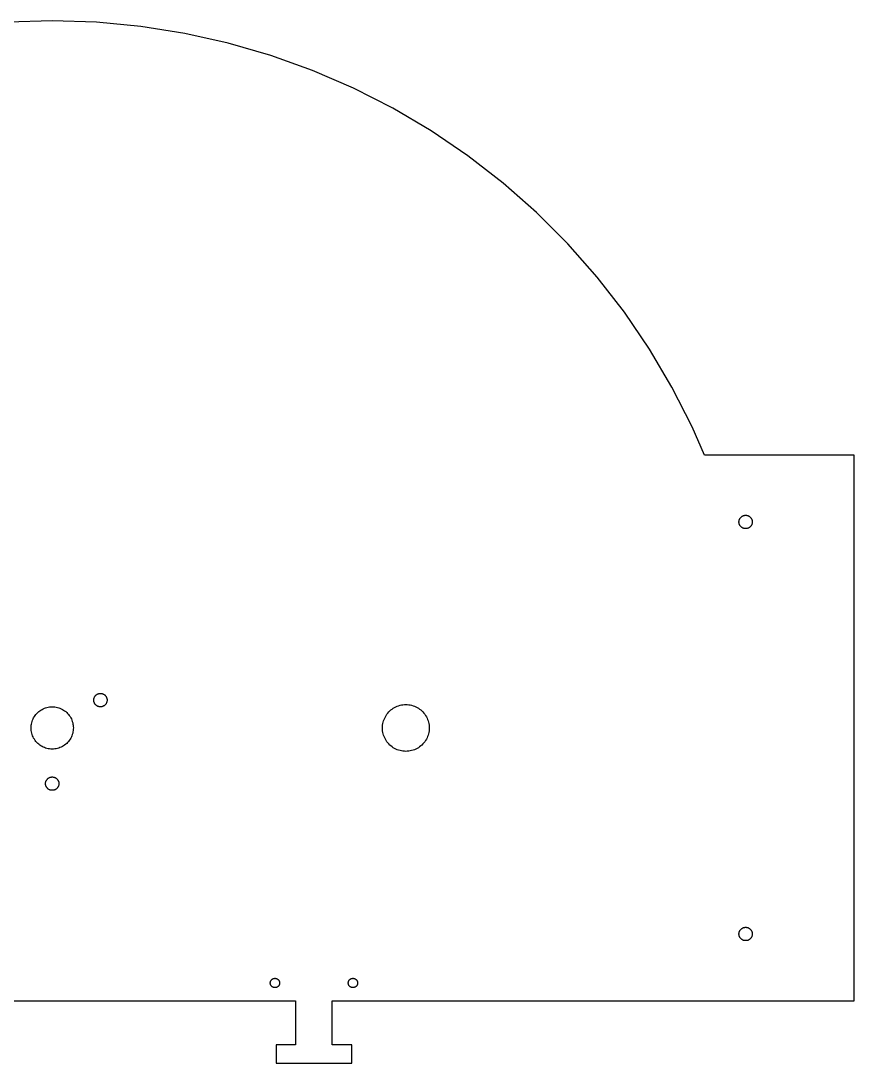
# Model space of a CAD drawing. Header units: metres. Extents: x -360 to 360, y -150 to 318.
# Drawn here: x -14.1 to 360, y -150.5 to 317.5 of the extents above; entities that cross this region are included whole.
import ezdxf

# ---------------------------------------------------------------- set-up
doc = ezdxf.new("R2010")
doc.units = ezdxf.units.M

msp = doc.modelspace()

# ---------------------------------------------------------------- linework, layer by layer
for p, q in [((0, 317.5), (-19.936, 316.873)), ((19.936, 316.873), (0, 317.5)), ((39.7933, 314.996), (19.936, 316.873)), ((59.4936, 311.876), (39.7933, 314.996)), ((78.959, 307.525), (59.4936, 311.876)), ((98.1129, 301.96), (78.959, 307.525)), ((116.88, 295.204), (98.1129, 301.96)), ((135.185, 287.283), (116.88, 295.204)), ((152.957, 278.227), (135.185, 287.283)), ((170.125, 268.074), (152.957, 278.227)), ((186.622, 256.863), (170.125, 268.074)), ((202.382, 244.638), (186.622, 256.863)), ((217.344, 231.448), (202.382, 244.638)), ((231.448, 217.344), (217.344, 231.448)), ((244.638, 202.382), (231.448, 217.344)), ((256.863, 186.622), (244.638, 202.382)), ((268.074, 170.125), (256.863, 186.622)), ((278.227, 152.957), (268.074, 170.125)), ((287.283, 135.185), (278.227, 152.957)), ((292.772, 122.5), (287.283, 135.185)), ((360, 122.5), (292.772, 122.5)), ((360, -122.5), (360, 122.5)), ((308.434, 93.427), (308.498, 93.6044)), ((308.498, 93.6044), (308.573, 93.7773)), ((308.573, 93.7773), (308.659, 93.9453)), ((308.659, 93.9453), (308.755, 94.1075)), ((308.755, 94.1075), (308.861, 94.2634)), ((308.861, 94.2634), (308.976, 94.4123)), ((308.976, 94.4123), (309.101, 94.5536)), ((309.101, 94.5536), (309.234, 94.6869)), ((309.234, 94.6869), (309.375, 94.8115)), ((309.375, 94.8115), (309.524, 94.927)), ((309.524, 94.927), (309.68, 95.033)), ((309.68, 95.033), (309.842, 95.1289)), ((309.842, 95.1289), (310.01, 95.2145)), ((310.01, 95.2145), (310.183, 95.2893)), ((310.183, 95.2893), (310.361, 95.3532)), ((310.361, 95.3532), (310.542, 95.4057)), ((310.542, 95.4057), (310.725, 95.4469)), ((310.725, 95.4469), (310.912, 95.4763)), ((310.912, 95.4763), (311.099, 95.4941)), ((311.099, 95.4941), (311.288, 95.5)), ((311.288, 95.5), (311.476, 95.4941)), ((311.476, 95.4941), (311.664, 95.4763)), ((311.664, 95.4763), (311.85, 95.4469)), ((311.85, 95.4469), (312.034, 95.4057)), ((312.034, 95.4057), (312.215, 95.3532)), ((312.215, 95.3532), (312.392, 95.2893)), ((312.392, 95.2893), (312.565, 95.2145)), ((312.565, 95.2145), (312.733, 95.1289)), ((312.733, 95.1289), (312.895, 95.033)), ((312.895, 95.033), (313.051, 94.927)), ((313.051, 94.927), (313.2, 94.8115)), ((313.2, 94.8115), (313.341, 94.6869)), ((313.341, 94.6869), (313.475, 94.5536)), ((313.475, 94.5536), (313.599, 94.4123)), ((313.599, 94.4123), (313.715, 94.2634)), ((313.715, 94.2634), (313.821, 94.1075)), ((313.821, 94.1075), (313.917, 93.9453)), ((313.917, 93.9453), (314.002, 93.7773)), ((314.002, 93.7773), (314.077, 93.6044)), ((314.077, 93.6044), (314.141, 93.427)), ((308.288, 92.5), (308.294, 92.6884)), ((308.294, 92.3116), (308.288, 92.5)), ((308.294, 92.6884), (308.311, 92.876)), ((308.311, 92.124), (308.294, 92.3116)), ((308.311, 92.876), (308.341, 93.0621)), ((308.341, 91.9379), (308.311, 92.124)), ((308.341, 93.0621), (308.382, 93.2461)), ((308.382, 91.7539), (308.341, 91.9379)), ((308.382, 93.2461), (308.434, 93.427)), ((308.434, 91.573), (308.382, 91.7539)), ((308.498, 91.3956), (308.434, 91.573)), ((308.573, 91.2227), (308.498, 91.3956)), ((308.659, 91.0547), (308.573, 91.2227)), ((308.755, 90.8925), (308.659, 91.0547)), ((308.861, 90.7366), (308.755, 90.8925)), ((308.976, 90.5877), (308.861, 90.7366)), ((309.101, 90.4464), (308.976, 90.5877)), ((309.234, 90.3131), (309.101, 90.4464)), ((309.375, 90.1885), (309.234, 90.3131)), ((309.524, 90.073), (309.375, 90.1885)), ((309.68, 89.967), (309.524, 90.073)), ((309.842, 89.8711), (309.68, 89.967)), ((310.01, 89.7855), (309.842, 89.8711)), ((310.183, 89.7107), (310.01, 89.7855)), ((310.361, 89.6468), (310.183, 89.7107)), ((310.542, 89.5943), (310.361, 89.6468)), ((310.725, 89.5531), (310.542, 89.5943)), ((310.912, 89.5237), (310.725, 89.5531)), ((311.099, 89.5059), (310.912, 89.5237)), ((311.288, 89.5), (311.099, 89.5059)), ((311.476, 89.5059), (311.288, 89.5)), ((311.664, 89.5237), (311.476, 89.5059)), ((311.85, 89.5531), (311.664, 89.5237)), ((312.034, 89.5943), (311.85, 89.5531)), ((312.215, 89.6468), (312.034, 89.5943)), ((312.392, 89.7107), (312.215, 89.6468)), ((312.565, 89.7855), (312.392, 89.7107)), ((312.733, 89.8711), (312.565, 89.7855)), ((312.895, 89.967), (312.733, 89.8711)), ((313.051, 90.073), (312.895, 89.967)), ((313.2, 90.1885), (313.051, 90.073)), ((313.341, 90.3131), (313.2, 90.1885)), ((313.475, 90.4464), (313.341, 90.3131)), ((313.599, 90.5877), (313.475, 90.4464)), ((313.715, 90.7366), (313.599, 90.5877)), ((313.821, 90.8925), (313.715, 90.7366)), ((313.917, 91.0547), (313.821, 90.8925)), ((314.002, 91.2227), (313.917, 91.0547)), ((314.077, 91.3956), (314.002, 91.2227)), ((314.141, 91.573), (314.077, 91.3956)), ((314.141, 93.427), (314.193, 93.2461)), ((314.193, 91.7539), (314.141, 91.573)), ((314.193, 93.2461), (314.234, 93.0621)), ((314.234, 91.9379), (314.193, 91.7539)), ((314.234, 93.0621), (314.264, 92.876)), ((314.264, 92.124), (314.234, 91.9379)), ((314.264, 92.876), (314.282, 92.6884)), ((314.282, 92.3116), (314.264, 92.124)), ((314.282, 92.6884), (314.288, 92.5)), ((314.288, 92.5), (314.282, 92.3116)), ((19.0217, 13.9453), (19.1176, 14.1075)), ((19.1176, 14.1075), (19.2236, 14.2634)), ((19.2236, 14.2634), (19.3391, 14.4123)), ((19.3391, 14.4123), (19.4637, 14.5536)), ((19.4637, 14.5536), (19.597, 14.6869)), ((19.597, 14.6869), (19.7384, 14.8115)), ((19.7384, 14.8115), (19.8873, 14.927)), ((19.8873, 14.927), (20.0432, 15.033)), ((20.0432, 15.033), (20.2054, 15.1289)), ((20.2054, 15.1289), (20.3733, 15.2145)), ((20.3733, 15.2145), (20.5462, 15.2893)), ((20.5462, 15.2893), (20.7236, 15.3532)), ((20.7236, 15.3532), (20.9046, 15.4057)), ((20.9046, 15.4057), (21.0885, 15.4469)), ((21.0885, 15.4469), (21.2746, 15.4763)), ((21.2746, 15.4763), (21.4622, 15.4941)), ((21.4622, 15.4941), (21.6506, 15.5)), ((21.6506, 15.5), (21.839, 15.4941)), ((21.839, 15.4941), (22.0266, 15.4763)), ((22.0266, 15.4763), (22.2128, 15.4469)), ((22.2128, 15.4469), (22.3967, 15.4057)), ((22.3967, 15.4057), (22.5777, 15.3532)), ((22.5777, 15.3532), (22.755, 15.2893)), ((22.755, 15.2893), (22.928, 15.2145)), ((22.928, 15.2145), (23.0959, 15.1289)), ((23.0959, 15.1289), (23.2581, 15.033)), ((23.2581, 15.033), (23.414, 14.927)), ((23.414, 14.927), (23.5629, 14.8115)), ((23.5629, 14.8115), (23.7043, 14.6869)), ((23.7043, 14.6869), (23.8375, 14.5536)), ((23.8375, 14.5536), (23.9622, 14.4123)), ((23.9622, 14.4123), (24.0777, 14.2634)), ((24.0777, 14.2634), (24.1836, 14.1075)), ((24.1836, 14.1075), (24.2795, 13.9453)), ((-1.78012, 9.33173), (-1.19066, 9.42508)), ((-1.19066, 9.42508), (-0.5965, 9.48125)), ((-0.5965, 9.48125), (0, 9.5)), ((0, 9.5), (0.5965, 9.48125)), ((0.5965, 9.48125), (1.19066, 9.42508)), ((1.19066, 9.42508), (1.78012, 9.33173)), ((18.6506, 12.5), (18.6566, 12.6884)), ((18.6566, 12.3116), (18.6506, 12.5)), ((18.6566, 12.6884), (18.6743, 12.876)), ((18.6743, 12.124), (18.6566, 12.3116)), ((18.6743, 12.876), (18.7038, 13.0621)), ((18.7038, 11.9379), (18.6743, 12.124)), ((18.7038, 13.0621), (18.7449, 13.2461)), ((18.7449, 11.7539), (18.7038, 11.9379)), ((18.7449, 13.2461), (18.7975, 13.427)), ((18.7975, 11.5729), (18.7449, 11.7539)), ((18.7975, 13.427), (18.8613, 13.6044)), ((18.8613, 11.3956), (18.7975, 11.5729)), ((18.8613, 13.6044), (18.9361, 13.7773)), ((18.9361, 11.2227), (18.8613, 11.3956)), ((18.9361, 13.7773), (19.0217, 13.9453)), ((19.0217, 11.0547), (18.9361, 11.2227)), ((19.1176, 10.8925), (19.0217, 11.0547)), ((19.2236, 10.7366), (19.1176, 10.8925)), ((19.3391, 10.5877), (19.2236, 10.7366)), ((19.4637, 10.4464), (19.3391, 10.5877)), ((19.597, 10.3131), (19.4637, 10.4464)), ((19.7384, 10.1884), (19.597, 10.3131)), ((19.8873, 10.0729), (19.7384, 10.1884)), ((20.0432, 9.96701), (19.8873, 10.0729)), ((20.2054, 9.87108), (20.0432, 9.96701)), ((20.3733, 9.78551), (20.2054, 9.87108)), ((20.5462, 9.71066), (20.3733, 9.78551)), ((20.7236, 9.64682), (20.5462, 9.71066)), ((20.9046, 9.59424), (20.7236, 9.64682)), ((21.0885, 9.55313), (20.9046, 9.59424)), ((21.2746, 9.52365), (21.0885, 9.55313)), ((21.4622, 9.50591), (21.2746, 9.52365)), ((21.6506, 9.5), (21.4622, 9.50591)), ((21.839, 9.50591), (21.6506, 9.5)), ((22.0266, 9.52365), (21.839, 9.50591)), ((22.2128, 9.55313), (22.0266, 9.52365)), ((22.3967, 9.59424), (22.2128, 9.55313)), ((22.5777, 9.64682), (22.3967, 9.59424)), ((22.755, 9.71066), (22.5777, 9.64682)), ((22.928, 9.78551), (22.755, 9.71066)), ((23.0959, 9.87108), (22.928, 9.78551)), ((23.2581, 9.96701), (23.0959, 9.87108)), ((23.414, 10.0729), (23.2581, 9.96701)), ((23.5629, 10.1884), (23.414, 10.0729)), ((23.7043, 10.3131), (23.5629, 10.1884)), ((23.8375, 10.4464), (23.7043, 10.3131)), ((23.9622, 10.5877), (23.8375, 10.4464)), ((24.0777, 10.7366), (23.9622, 10.5877)), ((24.1836, 10.8925), (24.0777, 10.7366)), ((24.2795, 11.0547), (24.1836, 10.8925)), ((24.2795, 13.9453), (24.3651, 13.7773)), ((24.3651, 11.2227), (24.2795, 11.0547)), ((24.3651, 13.7773), (24.44, 13.6044)), ((24.44, 11.3956), (24.3651, 11.2227)), ((24.44, 13.6044), (24.5038, 13.427)), ((24.5038, 11.5729), (24.44, 11.3956)), ((24.5038, 13.427), (24.5564, 13.2461)), ((24.5564, 11.7539), (24.5038, 11.5729)), ((24.5564, 13.2461), (24.5975, 13.0621)), ((24.5975, 11.9379), (24.5564, 11.7539)), ((24.5975, 13.0621), (24.627, 12.876)), ((24.627, 12.124), (24.5975, 11.9379)), ((24.627, 12.876), (24.6447, 12.6884)), ((24.6447, 12.3116), (24.627, 12.124)), ((24.6447, 12.6884), (24.6506, 12.5)), ((24.6506, 12.5), (24.6447, 12.3116)), ((153.692, 9.20122), (154.279, 9.50067)), ((154.279, 9.50067), (154.885, 9.76265)), ((154.885, 9.76265), (155.505, 9.98608)), ((155.505, 9.98608), (156.139, 10.1701)), ((156.139, 10.1701), (156.783, 10.314)), ((156.783, 10.314), (157.434, 10.4172)), ((157.434, 10.4172), (158.091, 10.4793)), ((158.091, 10.4793), (158.75, 10.5)), ((158.75, 10.5), (159.409, 10.4793)), ((159.409, 10.4793), (160.066, 10.4172)), ((160.066, 10.4172), (160.717, 10.314)), ((160.717, 10.314), (161.361, 10.1701)), ((161.361, 10.1701), (161.995, 9.98608)), ((161.995, 9.98608), (162.615, 9.76265)), ((162.615, 9.76265), (163.221, 9.50067)), ((163.221, 9.50067), (163.808, 9.20122)), ((-8.32491, 4.57664), (-8.0211, 5.09035)), ((-8.0211, 5.09035), (-7.68565, 5.58395)), ((-7.68565, 5.58395), (-7.31987, 6.05553)), ((-7.31987, 6.05553), (-6.9252, 6.50319)), ((-6.9252, 6.50319), (-6.50319, 6.9252)), ((-6.50319, 6.9252), (-6.05553, 7.31987)), ((-6.05553, 7.31987), (-5.58395, 7.68565)), ((-5.58395, 7.68565), (-5.09035, 8.0211)), ((-5.09035, 8.0211), (-4.57664, 8.32491)), ((-4.57664, 8.32491), (-4.04489, 8.59586)), ((-4.04489, 8.59586), (-3.49718, 8.83287)), ((-3.49718, 8.83287), (-2.93565, 9.03503)), ((-2.93565, 9.03503), (-2.36255, 9.20154)), ((-2.36255, 9.20154), (-1.78012, 9.33173)), ((1.78012, 9.33173), (2.36255, 9.20154)), ((2.36255, 9.20154), (2.93565, 9.03503)), ((2.93565, 9.03503), (3.49718, 8.83287)), ((3.49718, 8.83287), (4.04489, 8.59586)), ((4.04489, 8.59586), (4.57664, 8.32491)), ((4.57664, 8.32491), (5.09035, 8.0211)), ((5.09035, 8.0211), (5.58395, 7.68565)), ((5.58395, 7.68565), (6.05553, 7.31987)), ((6.05553, 7.31987), (6.50319, 6.9252)), ((6.50319, 6.9252), (6.9252, 6.50319)), ((6.9252, 6.50319), (7.31987, 6.05553)), ((7.31987, 6.05553), (7.68565, 5.58395)), ((7.68565, 5.58395), (8.0211, 5.09035)), ((8.0211, 5.09035), (8.32491, 4.57664)), ((149.249, 4.47067), (149.549, 5.05841)), ((149.549, 5.05841), (149.885, 5.62617)), ((149.885, 5.62617), (150.255, 6.17174)), ((150.255, 6.17174), (150.66, 6.69295)), ((150.66, 6.69295), (151.096, 7.18774)), ((151.096, 7.18774), (151.562, 7.65416)), ((151.562, 7.65416), (152.057, 8.09038)), ((152.057, 8.09038), (152.578, 8.49467)), ((152.578, 8.49467), (153.124, 8.86543)), ((153.124, 8.86543), (153.692, 9.20122)), ((163.808, 9.20122), (164.376, 8.86543)), ((164.376, 8.86543), (164.922, 8.49467)), ((164.922, 8.49467), (165.443, 8.09038)), ((165.443, 8.09038), (165.938, 7.65416)), ((165.938, 7.65416), (166.404, 7.18774)), ((166.404, 7.18774), (166.84, 6.69295)), ((166.84, 6.69295), (167.245, 6.17174)), ((167.245, 6.17174), (167.615, 5.62617)), ((167.615, 5.62617), (167.951, 5.05841)), ((167.951, 5.05841), (168.251, 4.47067)), ((-9.5, 0), (-9.48125, 0.5965)), ((-9.48125, -0.5965), (-9.5, 0)), ((-9.48125, 0.5965), (-9.42508, 1.19066)), ((-9.42508, 1.19066), (-9.33173, 1.78012)), ((-9.33173, 1.78012), (-9.20154, 2.36255)), ((-9.20154, 2.36255), (-9.03503, 2.93565)), ((-9.03503, 2.93565), (-8.83287, 3.49718)), ((-8.83287, 3.49718), (-8.59586, 4.04489)), ((-8.59586, 4.04489), (-8.32491, 4.57664)), ((8.32491, 4.57664), (8.59586, 4.04489)), ((8.59586, 4.04489), (8.83287, 3.49718)), ((8.83287, 3.49718), (9.03503, 2.93565)), ((9.03503, 2.93565), (9.20154, 2.36255)), ((9.20154, 2.36255), (9.33173, 1.78012)), ((9.33173, 1.78012), (9.42508, 1.19066)), ((9.42508, 1.19066), (9.48125, 0.5965)), ((9.48125, 0.5965), (9.5, 0)), ((9.5, 0), (9.48125, -0.5965)), ((148.25, 0), (148.271, 0.65929)), ((148.271, -0.65929), (148.25, 0)), ((148.271, 0.65929), (148.333, 1.31599)), ((148.333, 1.31599), (148.436, 1.9675)), ((148.436, 1.9675), (148.58, 2.61124)), ((148.58, 2.61124), (148.764, 3.24467)), ((148.764, 3.24467), (148.987, 3.8653)), ((148.987, 3.8653), (149.249, 4.47067)), ((168.251, 4.47067), (168.513, 3.8653)), ((168.513, 3.8653), (168.736, 3.24467)), ((168.736, 3.24467), (168.92, 2.61124)), ((168.92, 2.61124), (169.064, 1.9675)), ((169.064, 1.9675), (169.167, 1.31599)), ((169.167, 1.31599), (169.229, 0.65929)), ((169.229, 0.65929), (169.25, 0)), ((169.25, 0), (169.229, -0.65929)), ((-9.42508, -1.19066), (-9.48125, -0.5965)), ((-9.33173, -1.78012), (-9.42508, -1.19066)), ((-9.20154, -2.36255), (-9.33173, -1.78012)), ((-9.03503, -2.93565), (-9.20154, -2.36255)), ((-8.83287, -3.49718), (-9.03503, -2.93565)), ((-8.59586, -4.04489), (-8.83287, -3.49718)), ((-8.32491, -4.57664), (-8.59586, -4.04489)), ((-8.0211, -5.09035), (-8.32491, -4.57664)), ((8.32491, -4.57664), (8.0211, -5.09035)), ((8.59586, -4.04489), (8.32491, -4.57664)), ((8.83287, -3.49718), (8.59586, -4.04489)), ((9.03503, -2.93565), (8.83287, -3.49718)), ((9.20154, -2.36255), (9.03503, -2.93565)), ((9.33173, -1.78012), (9.20154, -2.36255)), ((9.42508, -1.19066), (9.33173, -1.78012)), ((9.48125, -0.5965), (9.42508, -1.19066)), ((148.333, -1.31599), (148.271, -0.65929)), ((148.436, -1.9675), (148.333, -1.31599)), ((148.58, -2.61124), (148.436, -1.9675)), ((148.764, -3.24467), (148.58, -2.61124)), ((148.987, -3.8653), (148.764, -3.24467)), ((149.249, -4.47067), (148.987, -3.8653)), ((149.549, -5.05841), (149.249, -4.47067)), ((168.251, -4.47067), (167.951, -5.05841)), ((168.513, -3.8653), (168.251, -4.47067)), ((168.736, -3.24467), (168.513, -3.8653)), ((168.92, -2.61124), (168.736, -3.24467)), ((169.064, -1.9675), (168.92, -2.61124)), ((169.167, -1.31599), (169.064, -1.9675)), ((169.229, -0.65929), (169.167, -1.31599)), ((-7.68565, -5.58395), (-8.0211, -5.09035)), ((-7.31987, -6.05553), (-7.68565, -5.58395)), ((-6.9252, -6.50319), (-7.31987, -6.05553)), ((-6.50319, -6.9252), (-6.9252, -6.50319)), ((-6.05553, -7.31987), (-6.50319, -6.9252)), ((-5.58395, -7.68565), (-6.05553, -7.31987)), ((-5.09035, -8.0211), (-5.58395, -7.68565)), ((-4.57664, -8.32491), (-5.09035, -8.0211)), ((-4.04489, -8.59586), (-4.57664, -8.32491)), ((-3.49718, -8.83287), (-4.04489, -8.59586)), ((-2.93565, -9.03503), (-3.49718, -8.83287)), ((-2.36255, -9.20154), (-2.93565, -9.03503)), ((-1.78012, -9.33173), (-2.36255, -9.20154)), ((-1.19066, -9.42508), (-1.78012, -9.33173)), ((1.78012, -9.33173), (1.19066, -9.42508)), ((2.36255, -9.20154), (1.78012, -9.33173)), ((2.93565, -9.03503), (2.36255, -9.20154)), ((3.49718, -8.83287), (2.93565, -9.03503)), ((4.04489, -8.59586), (3.49718, -8.83287)), ((4.57664, -8.32491), (4.04489, -8.59586)), ((5.09035, -8.0211), (4.57664, -8.32491)), ((5.58395, -7.68565), (5.09035, -8.0211)), ((6.05553, -7.31987), (5.58395, -7.68565)), ((6.50319, -6.9252), (6.05553, -7.31987)), ((6.9252, -6.50319), (6.50319, -6.9252)), ((7.31987, -6.05553), (6.9252, -6.50319)), ((7.68565, -5.58395), (7.31987, -6.05553)), ((8.0211, -5.09035), (7.68565, -5.58395)), ((149.885, -5.62617), (149.549, -5.05841)), ((150.255, -6.17174), (149.885, -5.62617)), ((150.66, -6.69295), (150.255, -6.17174)), ((151.096, -7.18774), (150.66, -6.69295)), ((151.562, -7.65416), (151.096, -7.18774)), ((152.057, -8.09038), (151.562, -7.65416)), ((152.578, -8.49467), (152.057, -8.09038)), ((153.124, -8.86543), (152.578, -8.49467)), ((153.692, -9.20122), (153.124, -8.86543)), ((154.279, -9.50067), (153.692, -9.20122)), ((163.808, -9.20122), (163.221, -9.50067)), ((164.376, -8.86543), (163.808, -9.20122)), ((164.922, -8.49467), (164.376, -8.86543)), ((165.443, -8.09038), (164.922, -8.49467)), ((165.938, -7.65416), (165.443, -8.09038)), ((166.404, -7.18774), (165.938, -7.65416)), ((166.84, -6.69295), (166.404, -7.18774)), ((167.245, -6.17174), (166.84, -6.69295)), ((167.615, -5.62617), (167.245, -6.17174)), ((167.951, -5.05841), (167.615, -5.62617)), ((-0.5965, -9.48125), (-1.19066, -9.42508)), ((0, -9.5), (-0.5965, -9.48125)), ((0.5965, -9.48125), (0, -9.5)), ((1.19066, -9.42508), (0.5965, -9.48125)), ((154.885, -9.76265), (154.279, -9.50067)), ((155.505, -9.98608), (154.885, -9.76265)), ((156.139, -10.1701), (155.505, -9.98608)), ((156.783, -10.314), (156.139, -10.1701)), ((157.434, -10.4172), (156.783, -10.314)), ((158.091, -10.4793), (157.434, -10.4172)), ((158.75, -10.5), (158.091, -10.4793)), ((159.409, -10.4793), (158.75, -10.5)), ((160.066, -10.4172), (159.409, -10.4793)), ((160.717, -10.314), (160.066, -10.4172)), ((161.361, -10.1701), (160.717, -10.314)), ((161.995, -9.98608), (161.361, -10.1701)), ((162.615, -9.76265), (161.995, -9.98608)), ((163.221, -9.50067), (162.615, -9.76265)), ((-2.62891, -23.5547), (-2.53297, -23.3925)), ((-2.53297, -23.3925), (-2.42705, -23.2366)), ((-2.42705, -23.2366), (-2.31154, -23.0877)), ((-2.31154, -23.0877), (-2.1869, -22.9464)), ((-2.1869, -22.9464), (-2.05363, -22.8131)), ((-2.05363, -22.8131), (-1.91226, -22.6884)), ((-1.91226, -22.6884), (-1.76335, -22.5729)), ((-1.76335, -22.5729), (-1.60747, -22.467)), ((-1.60747, -22.467), (-1.44525, -22.3711)), ((-1.44525, -22.3711), (-1.27733, -22.2855)), ((-1.27733, -22.2855), (-1.10437, -22.2107)), ((-1.10437, -22.2107), (-0.92705, -22.1468)), ((-0.92705, -22.1468), (-0.74606, -22.0942)), ((-0.74606, -22.0942), (-0.56213, -22.0531)), ((-0.56213, -22.0531), (-0.37599, -22.0237)), ((-0.37599, -22.0237), (-0.18837, -22.0059)), ((-0.18837, -22.0059), (0, -22)), ((0, -22), (0.18837, -22.0059)), ((0.18837, -22.0059), (0.37599, -22.0237)), ((0.37599, -22.0237), (0.56213, -22.0531)), ((0.56213, -22.0531), (0.74606, -22.0942)), ((0.74606, -22.0942), (0.92705, -22.1468)), ((0.92705, -22.1468), (1.10437, -22.2107)), ((1.10437, -22.2107), (1.27733, -22.2855)), ((1.27733, -22.2855), (1.44525, -22.3711)), ((1.44525, -22.3711), (1.60747, -22.467)), ((1.60747, -22.467), (1.76335, -22.5729)), ((1.76335, -22.5729), (1.91226, -22.6884)), ((1.91226, -22.6884), (2.05363, -22.8131)), ((2.05363, -22.8131), (2.1869, -22.9464)), ((2.1869, -22.9464), (2.31154, -23.0877)), ((2.31154, -23.0877), (2.42705, -23.2366)), ((2.42705, -23.2366), (2.53297, -23.3925)), ((2.53297, -23.3925), (2.62891, -23.5547)), ((-3, -25), (-2.99408, -24.8116)), ((-2.99408, -25.1884), (-3, -25)), ((-2.99408, -24.8116), (-2.97633, -24.624)), ((-2.97633, -25.376), (-2.99408, -25.1884)), ((-2.97633, -24.624), (-2.94685, -24.4379)), ((-2.94685, -25.5621), (-2.97633, -25.376)), ((-2.94685, -24.4379), (-2.90575, -24.2539)), ((-2.90575, -25.7461), (-2.94685, -25.5621)), ((-2.90575, -24.2539), (-2.85316, -24.0729)), ((-2.85316, -25.927), (-2.90575, -25.7461)), ((-2.85316, -24.0729), (-2.78932, -23.8956)), ((-2.78932, -26.1044), (-2.85316, -25.927)), ((-2.78932, -23.8956), (-2.71448, -23.7227)), ((-2.71448, -26.2773), (-2.78932, -26.1044)), ((-2.71448, -23.7227), (-2.62891, -23.5547)), ((-2.62891, -26.4453), (-2.71448, -26.2773)), ((-2.53297, -26.6075), (-2.62891, -26.4453)), ((-2.42705, -26.7634), (-2.53297, -26.6075)), ((-2.31154, -26.9123), (-2.42705, -26.7634)), ((-2.1869, -27.0536), (-2.31154, -26.9123)), ((-2.05363, -27.1869), (-2.1869, -27.0536)), ((-1.91226, -27.3115), (-2.05363, -27.1869)), ((-1.76335, -27.427), (-1.91226, -27.3115)), ((-1.60747, -27.533), (-1.76335, -27.427)), ((-1.44525, -27.6289), (-1.60747, -27.533)), ((-1.27733, -27.7145), (-1.44525, -27.6289)), ((-1.10437, -27.7893), (-1.27733, -27.7145)), ((-0.92705, -27.8532), (-1.10437, -27.7893)), ((-0.74606, -27.9057), (-0.92705, -27.8532)), ((-0.56213, -27.9469), (-0.74606, -27.9057)), ((-0.37599, -27.9763), (-0.56213, -27.9469)), ((-0.18837, -27.9941), (-0.37599, -27.9763)), ((0, -28), (-0.18837, -27.9941)), ((0.18837, -27.9941), (0, -28)), ((0.37599, -27.9763), (0.18837, -27.9941)), ((0.56213, -27.9469), (0.37599, -27.9763)), ((0.74606, -27.9057), (0.56213, -27.9469)), ((0.92705, -27.8532), (0.74606, -27.9057)), ((1.10437, -27.7893), (0.92705, -27.8532)), ((1.27733, -27.7145), (1.10437, -27.7893)), ((1.44525, -27.6289), (1.27733, -27.7145)), ((1.60747, -27.533), (1.44525, -27.6289)), ((1.76335, -27.427), (1.60747, -27.533)), ((1.91226, -27.3115), (1.76335, -27.427)), ((2.05363, -27.1869), (1.91226, -27.3115)), ((2.1869, -27.0536), (2.05363, -27.1869)), ((2.31154, -26.9123), (2.1869, -27.0536)), ((2.42705, -26.7634), (2.31154, -26.9123)), ((2.53297, -26.6075), (2.42705, -26.7634)), ((2.62891, -26.4453), (2.53297, -26.6075)), ((2.62891, -23.5547), (2.71448, -23.7227)), ((2.71448, -26.2773), (2.62891, -26.4453)), ((2.71448, -23.7227), (2.78932, -23.8956)), ((2.78932, -26.1044), (2.71448, -26.2773)), ((2.78932, -23.8956), (2.85316, -24.0729)), ((2.85316, -25.927), (2.78932, -26.1044)), ((2.85316, -24.0729), (2.90575, -24.2539)), ((2.90575, -25.7461), (2.85316, -25.927)), ((2.90575, -24.2539), (2.94685, -24.4379)), ((2.94685, -25.5621), (2.90575, -25.7461)), ((2.94685, -24.4379), (2.97633, -24.624)), ((2.97633, -25.376), (2.94685, -25.5621)), ((2.97633, -24.624), (2.99408, -24.8116)), ((2.99408, -25.1884), (2.97633, -25.376)), ((2.99408, -24.8116), (3, -25)), ((3, -25), (2.99408, -25.1884)), ((308.288, -92.5), (308.294, -92.3116)), ((308.294, -92.6884), (308.288, -92.5)), ((308.294, -92.3116), (308.311, -92.124)), ((308.311, -92.876), (308.294, -92.6884)), ((308.311, -92.124), (308.341, -91.9379)), ((308.341, -93.0621), (308.311, -92.876)), ((308.341, -91.9379), (308.382, -91.7539)), ((308.382, -93.2461), (308.341, -93.0621)), ((308.382, -91.7539), (308.434, -91.573)), ((308.434, -93.427), (308.382, -93.2461)), ((308.434, -91.573), (308.498, -91.3956)), ((308.498, -93.6044), (308.434, -93.427)), ((308.498, -91.3956), (308.573, -91.2227)), ((308.573, -91.2227), (308.659, -91.0547)), ((308.659, -91.0547), (308.755, -90.8925)), ((308.755, -90.8925), (308.861, -90.7366)), ((308.861, -90.7366), (308.976, -90.5877)), ((308.976, -90.5877), (309.101, -90.4464)), ((309.101, -90.4464), (309.234, -90.3131)), ((309.234, -90.3131), (309.375, -90.1885)), ((309.375, -90.1885), (309.524, -90.073)), ((309.524, -90.073), (309.68, -89.967)), ((309.68, -89.967), (309.842, -89.8711)), ((309.842, -89.8711), (310.01, -89.7855)), ((310.01, -89.7855), (310.183, -89.7107)), ((310.183, -89.7107), (310.361, -89.6468)), ((310.361, -89.6468), (310.542, -89.5943)), ((310.542, -89.5943), (310.725, -89.5531)), ((310.725, -89.5531), (310.912, -89.5237)), ((310.912, -89.5237), (311.099, -89.5059)), ((311.099, -89.5059), (311.288, -89.5)), ((311.288, -89.5), (311.476, -89.5059)), ((311.476, -89.5059), (311.664, -89.5237)), ((311.664, -89.5237), (311.85, -89.5531)), ((311.85, -89.5531), (312.034, -89.5943)), ((312.034, -89.5943), (312.215, -89.6468)), ((312.215, -89.6468), (312.392, -89.7107)), ((312.392, -89.7107), (312.565, -89.7855)), ((312.565, -89.7855), (312.733, -89.8711)), ((312.733, -89.8711), (312.895, -89.967)), ((312.895, -89.967), (313.051, -90.073)), ((313.051, -90.073), (313.2, -90.1885)), ((313.2, -90.1885), (313.341, -90.3131)), ((313.341, -90.3131), (313.475, -90.4464)), ((313.475, -90.4464), (313.599, -90.5877)), ((313.599, -90.5877), (313.715, -90.7366)), ((313.715, -90.7366), (313.821, -90.8925)), ((313.821, -90.8925), (313.917, -91.0547)), ((313.917, -91.0547), (314.002, -91.2227)), ((314.002, -91.2227), (314.077, -91.3956)), ((314.077, -91.3956), (314.141, -91.573)), ((314.141, -93.427), (314.077, -93.6044)), ((314.141, -91.573), (314.193, -91.7539)), ((314.193, -93.2461), (314.141, -93.427)), ((314.193, -91.7539), (314.234, -91.9379)), ((314.234, -93.0621), (314.193, -93.2461)), ((314.234, -91.9379), (314.264, -92.124)), ((314.264, -92.876), (314.234, -93.0621)), ((314.264, -92.124), (314.282, -92.3116)), ((314.282, -92.6884), (314.264, -92.876)), ((314.282, -92.3116), (314.288, -92.5)), ((314.288, -92.5), (314.282, -92.6884)), ((308.573, -93.7773), (308.498, -93.6044)), ((308.659, -93.9453), (308.573, -93.7773)), ((308.755, -94.1075), (308.659, -93.9453)), ((308.861, -94.2634), (308.755, -94.1075)), ((308.976, -94.4123), (308.861, -94.2634)), ((309.101, -94.5536), (308.976, -94.4123)), ((309.234, -94.6869), (309.101, -94.5536)), ((309.375, -94.8115), (309.234, -94.6869)), ((309.524, -94.927), (309.375, -94.8115)), ((309.68, -95.033), (309.524, -94.927)), ((309.842, -95.1289), (309.68, -95.033)), ((310.01, -95.2145), (309.842, -95.1289)), ((310.183, -95.2893), (310.01, -95.2145)), ((310.361, -95.3532), (310.183, -95.2893)), ((310.542, -95.4057), (310.361, -95.3532)), ((310.725, -95.4469), (310.542, -95.4057)), ((310.912, -95.4763), (310.725, -95.4469)), ((311.099, -95.4941), (310.912, -95.4763)), ((311.288, -95.5), (311.099, -95.4941)), ((311.476, -95.4941), (311.288, -95.5)), ((311.664, -95.4763), (311.476, -95.4941)), ((311.85, -95.4469), (311.664, -95.4763)), ((312.034, -95.4057), (311.85, -95.4469)), ((312.215, -95.3532), (312.034, -95.4057)), ((312.392, -95.2893), (312.215, -95.3532)), ((312.565, -95.2145), (312.392, -95.2893)), ((312.733, -95.1289), (312.565, -95.2145)), ((312.895, -95.033), (312.733, -95.1289)), ((313.051, -94.927), (312.895, -95.033)), ((313.2, -94.8115), (313.051, -94.927)), ((313.341, -94.6869), (313.2, -94.8115)), ((313.475, -94.5536), (313.341, -94.6869)), ((313.599, -94.4123), (313.475, -94.5536)), ((313.715, -94.2634), (313.599, -94.4123)), ((313.821, -94.1075), (313.715, -94.2634)), ((313.917, -93.9453), (313.821, -94.1075)), ((314.002, -93.7773), (313.917, -93.9453)), ((314.077, -93.6044), (314.002, -93.7773)), ((97.9, -114.5), (97.9041, -114.368)), ((97.9041, -114.632), (97.9, -114.5)), ((97.9041, -114.368), (97.9165, -114.237)), ((97.9165, -114.763), (97.9041, -114.632)), ((97.9165, -114.237), (97.9372, -114.106)), ((97.9372, -114.893), (97.9165, -114.763)), ((97.9372, -114.106), (97.966, -113.978)), ((97.966, -115.022), (97.9372, -114.893)), ((97.966, -113.978), (98.0028, -113.851)), ((98.0028, -115.149), (97.966, -115.022)), ((98.0028, -113.851), (98.0475, -113.727)), ((98.0475, -115.273), (98.0028, -115.149)), ((98.0475, -113.727), (98.0999, -113.606)), ((98.0999, -115.394), (98.0475, -115.273)), ((98.0999, -113.606), (98.1598, -113.488)), ((98.1598, -115.512), (98.0999, -115.394)), ((98.1598, -113.488), (98.2269, -113.375)), ((98.2269, -115.625), (98.1598, -115.512)), ((98.2269, -113.375), (98.3011, -113.266)), ((98.3011, -115.734), (98.2269, -115.625)), ((98.3011, -113.266), (98.3819, -113.161)), ((98.3819, -115.839), (98.3011, -115.734)), ((98.3819, -113.161), (98.4692, -113.062)), ((98.4692, -115.938), (98.3819, -115.839)), ((98.4692, -113.062), (98.5625, -112.969)), ((98.5625, -116.031), (98.4692, -115.938)), ((98.5625, -112.969), (98.6614, -112.882)), ((98.6614, -116.118), (98.5625, -116.031)), ((98.6614, -112.882), (98.7656, -112.801)), ((98.7656, -116.199), (98.6614, -116.118)), ((98.7656, -112.801), (98.8748, -112.727)), ((98.8748, -116.273), (98.7656, -116.199)), ((98.8748, -112.727), (98.9883, -112.66)), ((98.9883, -116.34), (98.8748, -116.273)), ((98.9883, -112.66), (99.1059, -112.6)), ((99.1059, -116.4), (98.9883, -116.34)), ((99.1059, -112.6), (99.2269, -112.547)), ((99.2269, -116.453), (99.1059, -116.4)), ((99.2269, -112.547), (99.3511, -112.503)), ((99.3511, -116.497), (99.2269, -116.453)), ((99.3511, -112.503), (99.4778, -112.466)), ((99.4778, -116.534), (99.3511, -116.497)), ((99.4778, -112.466), (99.6065, -112.437)), ((99.6065, -116.563), (99.4778, -116.534)), ((99.6065, -112.437), (99.7368, -112.417)), ((99.7368, -116.583), (99.6065, -116.563)), ((99.7368, -112.417), (99.8681, -112.404)), ((99.8681, -116.596), (99.7368, -116.583)), ((99.8681, -112.404), (100, -112.4)), ((100, -116.6), (99.8681, -116.596)), ((100, -112.4), (100.132, -112.404)), ((100.132, -116.596), (100, -116.6)), ((100.132, -112.404), (100.263, -112.417)), ((100.263, -116.583), (100.132, -116.596)), ((100.263, -112.417), (100.393, -112.437)), ((100.393, -116.563), (100.263, -116.583)), ((100.393, -112.437), (100.522, -112.466)), ((100.522, -116.534), (100.393, -116.563)), ((100.522, -112.466), (100.649, -112.503)), ((100.649, -116.497), (100.522, -116.534)), ((100.649, -112.503), (100.773, -112.547)), ((100.773, -116.453), (100.649, -116.497)), ((100.773, -112.547), (100.894, -112.6)), ((100.894, -116.4), (100.773, -116.453)), ((100.894, -112.6), (101.012, -112.66)), ((101.012, -116.34), (100.894, -116.4)), ((101.012, -112.66), (101.125, -112.727)), ((101.125, -116.273), (101.012, -116.34)), ((101.125, -112.727), (101.234, -112.801)), ((101.234, -116.199), (101.125, -116.273)), ((101.234, -112.801), (101.339, -112.882)), ((101.339, -116.118), (101.234, -116.199)), ((101.339, -112.882), (101.438, -112.969)), ((101.438, -116.031), (101.339, -116.118)), ((101.438, -112.969), (101.531, -113.062)), ((101.531, -115.938), (101.438, -116.031)), ((101.531, -113.062), (101.618, -113.161)), ((101.618, -115.839), (101.531, -115.938)), ((101.618, -113.161), (101.699, -113.266)), ((101.699, -115.734), (101.618, -115.839)), ((101.699, -113.266), (101.773, -113.375)), ((101.773, -115.625), (101.699, -115.734)), ((101.773, -113.375), (101.84, -113.488)), ((101.84, -115.512), (101.773, -115.625)), ((101.84, -113.488), (101.9, -113.606)), ((101.9, -115.394), (101.84, -115.512)), ((101.9, -113.606), (101.953, -113.727)), ((101.953, -115.273), (101.9, -115.394)), ((101.953, -113.727), (101.997, -113.851)), ((101.997, -115.149), (101.953, -115.273)), ((101.997, -113.851), (102.034, -113.978)), ((102.034, -115.022), (101.997, -115.149)), ((102.034, -113.978), (102.063, -114.106)), ((102.063, -114.893), (102.034, -115.022)), ((102.063, -114.106), (102.083, -114.237)), ((102.083, -114.763), (102.063, -114.893)), ((102.083, -114.237), (102.096, -114.368)), ((102.096, -114.632), (102.083, -114.763)), ((102.096, -114.368), (102.1, -114.5)), ((102.1, -114.5), (102.096, -114.632)), ((132.9, -114.5), (132.904, -114.368)), ((132.904, -114.632), (132.9, -114.5)), ((132.904, -114.368), (132.917, -114.237)), ((132.917, -114.763), (132.904, -114.632)), ((132.917, -114.237), (132.937, -114.106)), ((132.937, -114.893), (132.917, -114.763)), ((132.937, -114.106), (132.966, -113.978)), ((132.966, -115.022), (132.937, -114.893)), ((132.966, -113.978), (133.003, -113.851)), ((133.003, -115.149), (132.966, -115.022)), ((133.003, -113.851), (133.047, -113.727)), ((133.047, -115.273), (133.003, -115.149)), ((133.047, -113.727), (133.1, -113.606)), ((133.1, -115.394), (133.047, -115.273)), ((133.1, -113.606), (133.16, -113.488)), ((133.16, -115.512), (133.1, -115.394)), ((133.16, -113.488), (133.227, -113.375)), ((133.227, -115.625), (133.16, -115.512)), ((133.227, -113.375), (133.301, -113.266)), ((133.301, -115.734), (133.227, -115.625)), ((133.301, -113.266), (133.382, -113.161)), ((133.382, -115.839), (133.301, -115.734)), ((133.382, -113.161), (133.469, -113.062)), ((133.469, -115.938), (133.382, -115.839)), ((133.469, -113.062), (133.562, -112.969)), ((133.562, -116.031), (133.469, -115.938)), ((133.562, -112.969), (133.661, -112.882)), ((133.661, -116.118), (133.562, -116.031)), ((133.661, -112.882), (133.766, -112.801)), ((133.766, -116.199), (133.661, -116.118)), ((133.766, -112.801), (133.875, -112.727)), ((133.875, -116.273), (133.766, -116.199)), ((133.875, -112.727), (133.988, -112.66)), ((133.988, -116.34), (133.875, -116.273)), ((133.988, -112.66), (134.106, -112.6)), ((134.106, -116.4), (133.988, -116.34)), ((134.106, -112.6), (134.227, -112.547)), ((134.227, -116.453), (134.106, -116.4)), ((134.227, -112.547), (134.351, -112.503)), ((134.351, -116.497), (134.227, -116.453)), ((134.351, -112.503), (134.478, -112.466)), ((134.478, -116.534), (134.351, -116.497)), ((134.478, -112.466), (134.607, -112.437)), ((134.607, -116.563), (134.478, -116.534)), ((134.607, -112.437), (134.737, -112.417)), ((134.737, -116.583), (134.607, -116.563)), ((134.737, -112.417), (134.868, -112.404)), ((134.868, -116.596), (134.737, -116.583)), ((134.868, -112.404), (135, -112.4)), ((135, -116.6), (134.868, -116.596)), ((135, -112.4), (135.132, -112.404)), ((135.132, -116.596), (135, -116.6)), ((135.132, -112.404), (135.263, -112.417)), ((135.263, -116.583), (135.132, -116.596)), ((135.263, -112.417), (135.393, -112.437)), ((135.393, -116.563), (135.263, -116.583)), ((135.393, -112.437), (135.522, -112.466)), ((135.522, -116.534), (135.393, -116.563)), ((135.522, -112.466), (135.649, -112.503)), ((135.649, -116.497), (135.522, -116.534)), ((135.649, -112.503), (135.773, -112.547)), ((135.773, -116.453), (135.649, -116.497)), ((135.773, -112.547), (135.894, -112.6)), ((135.894, -116.4), (135.773, -116.453)), ((135.894, -112.6), (136.012, -112.66)), ((136.012, -116.34), (135.894, -116.4)), ((136.012, -112.66), (136.125, -112.727)), ((136.125, -116.273), (136.012, -116.34)), ((136.125, -112.727), (136.234, -112.801)), ((136.234, -116.199), (136.125, -116.273)), ((136.234, -112.801), (136.339, -112.882)), ((136.339, -116.118), (136.234, -116.199)), ((136.339, -112.882), (136.438, -112.969)), ((136.438, -116.031), (136.339, -116.118)), ((136.438, -112.969), (136.531, -113.062)), ((136.531, -115.938), (136.438, -116.031)), ((136.531, -113.062), (136.618, -113.161)), ((136.618, -115.839), (136.531, -115.938)), ((136.618, -113.161), (136.699, -113.266)), ((136.699, -115.734), (136.618, -115.839)), ((136.699, -113.266), (136.773, -113.375)), ((136.773, -115.625), (136.699, -115.734)), ((136.773, -113.375), (136.84, -113.488)), ((136.84, -115.512), (136.773, -115.625)), ((136.84, -113.488), (136.9, -113.606)), ((136.9, -115.394), (136.84, -115.512)), ((136.9, -113.606), (136.953, -113.727)), ((136.953, -115.273), (136.9, -115.394)), ((136.953, -113.727), (136.997, -113.851)), ((136.997, -115.149), (136.953, -115.273)), ((136.997, -113.851), (137.034, -113.978)), ((137.034, -115.022), (136.997, -115.149)), ((137.034, -113.978), (137.063, -114.106)), ((137.063, -114.893), (137.034, -115.022)), ((137.063, -114.106), (137.083, -114.237)), ((137.083, -114.763), (137.063, -114.893)), ((137.083, -114.237), (137.096, -114.368)), ((137.096, -114.632), (137.083, -114.763)), ((137.096, -114.368), (137.1, -114.5)), ((137.1, -114.5), (137.096, -114.632)), ((-109.25, -122.5), (109.25, -122.5)), ((109.25, -122.5), (109.25, -142.25)), ((125.75, -142.25), (125.75, -122.5)), ((125.75, -122.5), (360, -122.5)), ((109.25, -142.25), (100.5, -142.25)), ((100.5, -142.25), (100.5, -150.5)), ((134.5, -142.25), (125.75, -142.25)), ((134.5, -150.5), (134.5, -142.25)), ((100.5, -150.5), (134.5, -150.5))]:
    msp.add_line(p, q)

doc.saveas('drawing.dxf')
